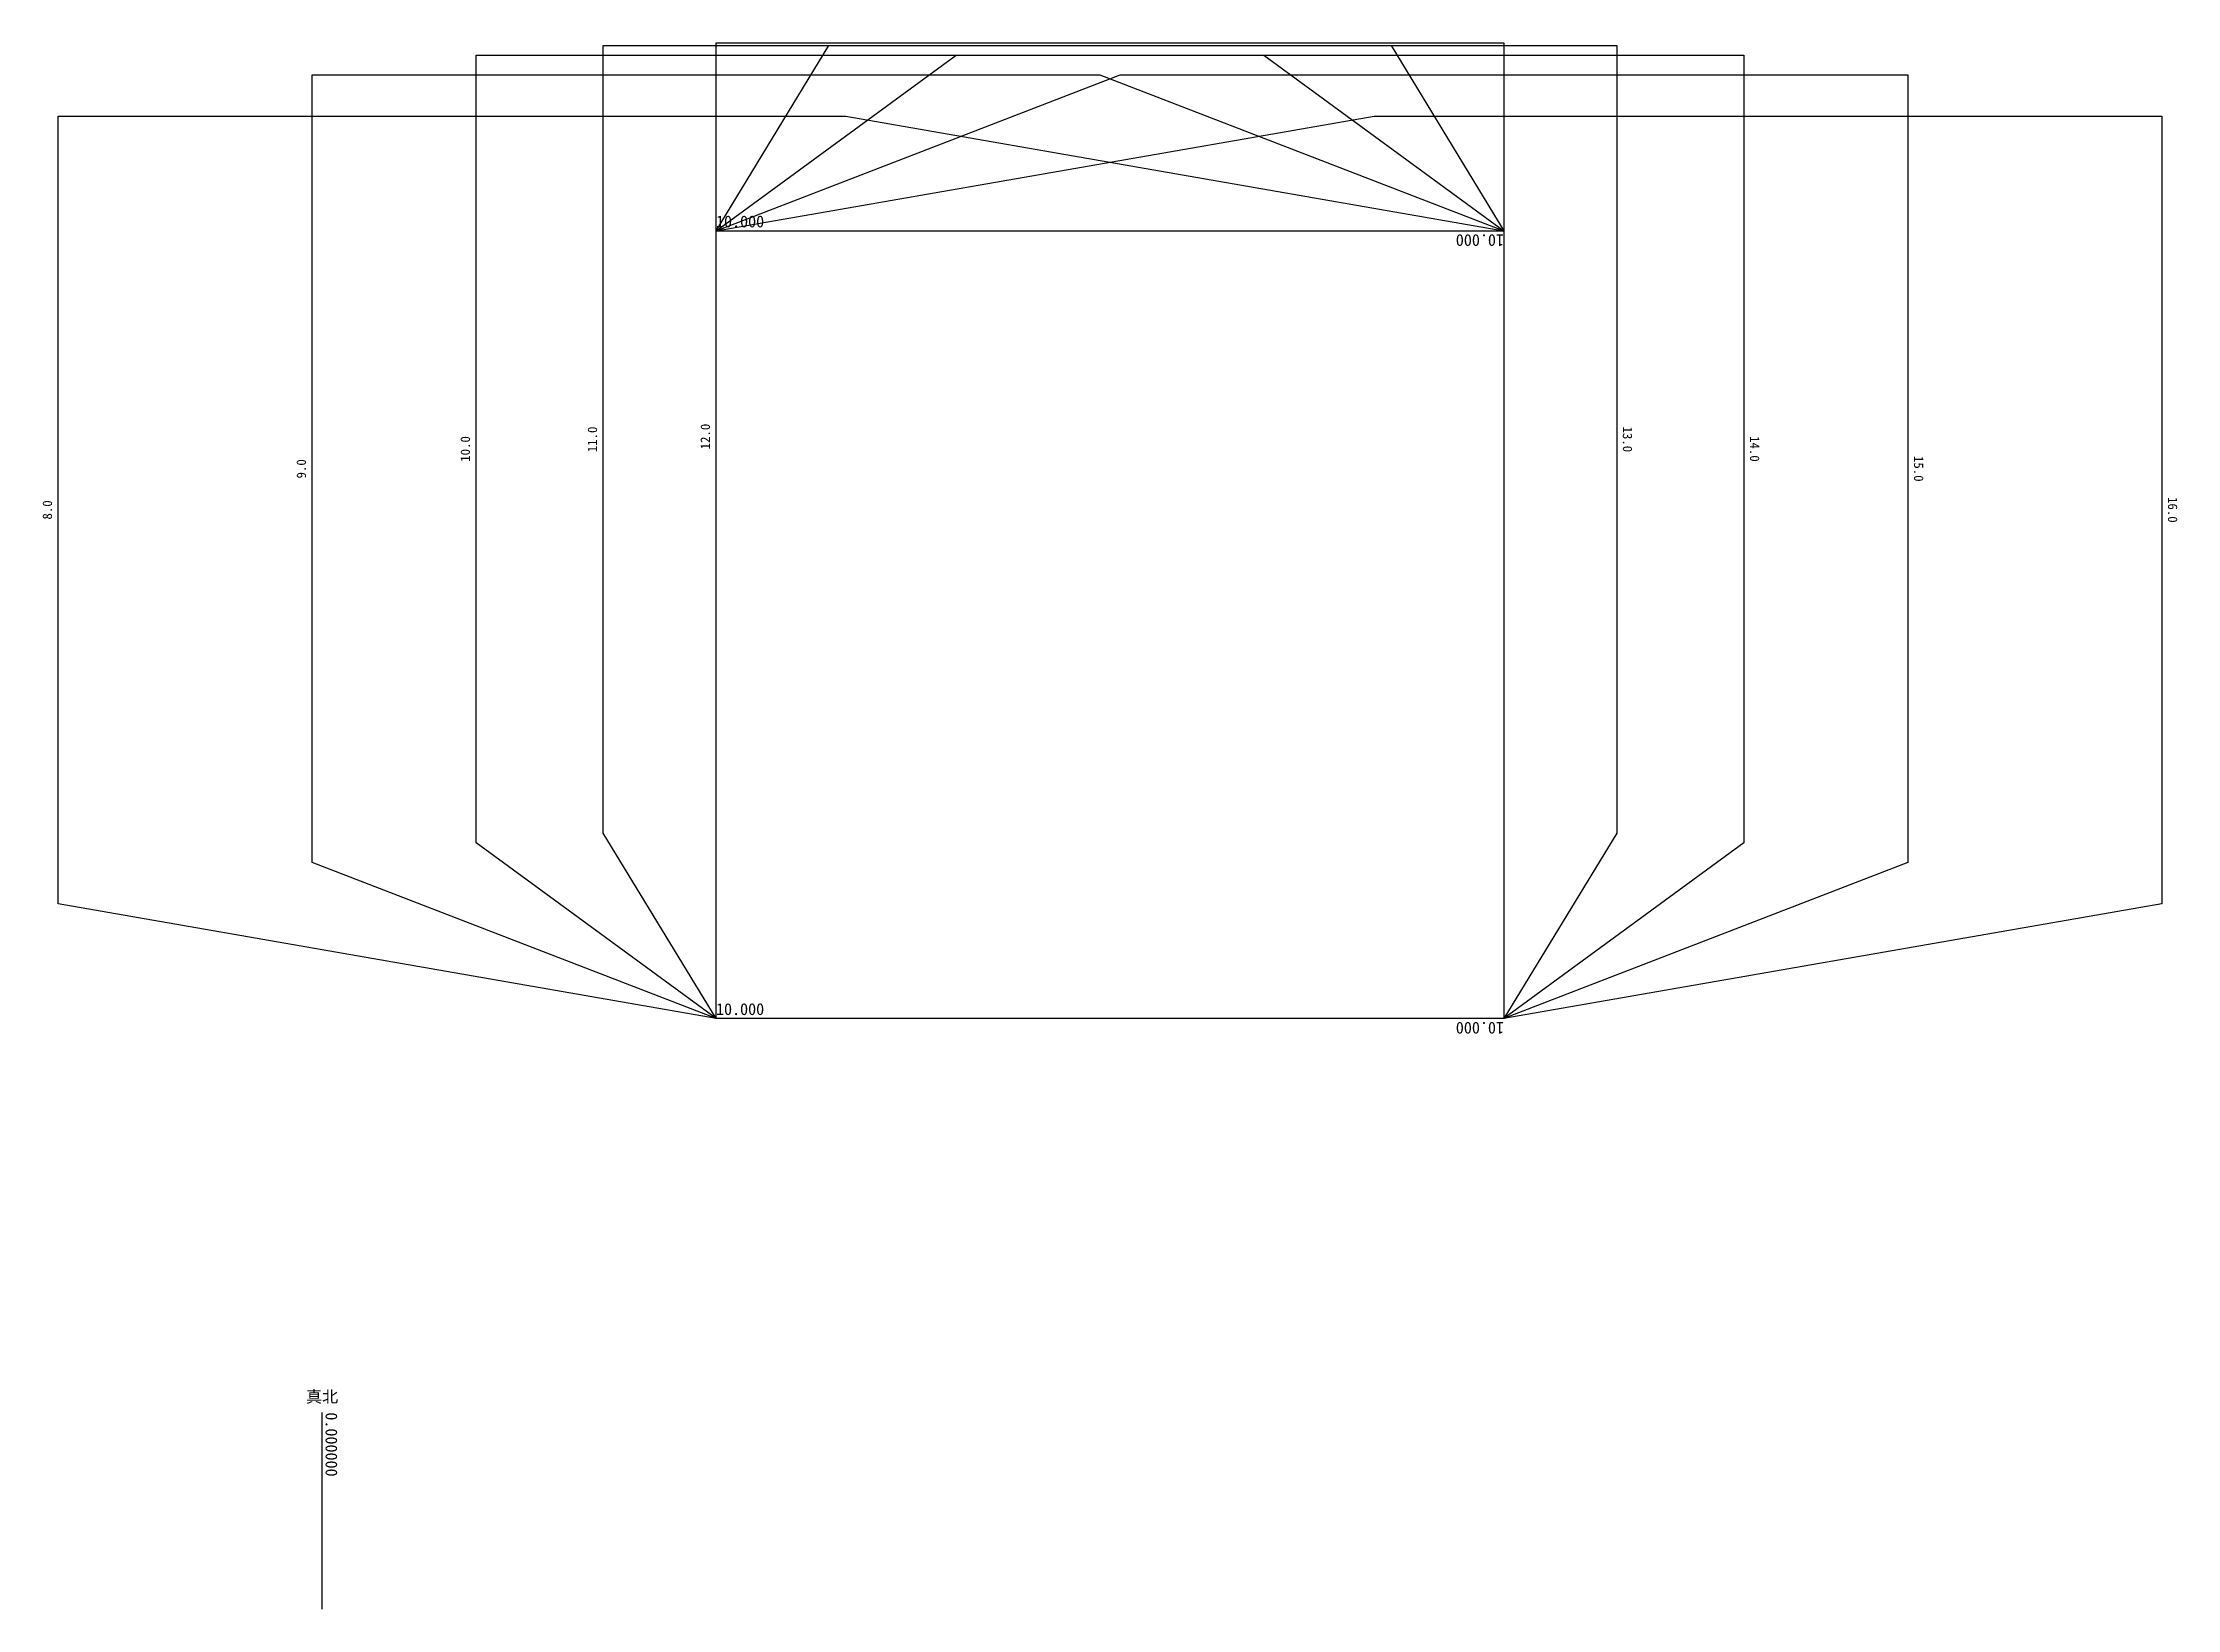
# Model space of a CAD drawing. Units: millimetres at full size, sheet at 1:100. Extents: x -19892 to 13280, y -18796 to 5558.
import ezdxf
from ezdxf.enums import TextEntityAlignment as Align

# ---------------------------------------------------------------- set-up
doc = ezdxf.new("R2010")
doc.units = ezdxf.units.MM
doc.header["$LTSCALE"] = 100
doc.layers.add('0-0', color=7, linetype='Continuous')
doc.styles.add('ＭＳ ゴシック', font='')
doc.styles.get('ＭＳ ゴシック').set_extended_font_data('MS Gothic')

msp = doc.modelspace()

# ---------------------------------------------------------------- linework, layer by layer
at = {"layer": '0-0'}
for p, q in [((4570.2, -6730.7), (2816.3, -9612.2)), ((6546.3, -6879.2), (2816.3, -9612.2)), ((9094.8, -7188.4), (2816.3, -9612.2)), ((13041.7, -7826.9), (2816.3, -9612.2)), ((-15551, -18795.9), (-15551, -15734.7))]:
    msp.add_line(p, q, dxfattribs=at)
for points in [[(-9428.3, -9612.2), (-13158.3, -6879.2), (-13158.3, 5365.4)], [(-13158.3, 5365.4), (-913.7, 5365.4), (2816.3, 2632.4)], [(-9428.3, -9612.2), (-11182.9, -6730.7), (-11182.9, 5513.9)], [(-11182.9, 5513.9), (1062.5, 5513.9), (2816.3, 2632.4)], [(-9428.3, -9612.2), (-9428.3, -6686.1), (-9428.3, 5558.5)], [(-9428.3, 5558.5), (2816.3, 5558.5), (2816.3, -6686.1), (2816.3, -9612.2)], [(-9428.3, 2632.4), (-7673.7, 5513.9), (4570.2, 5513.9), (4570.2, -6730.7)], [(-9428.3, 2632.4), (-5698.3, 5365.4), (6546.3, 5365.4), (6546.3, -6879.2)], [(-9428.3, -9612.2), (-15706.8, -7188.4), (-15706.8, 5056.2)], [(-15706.8, 5056.2), (-3462.1, 5056.2), (2816.3, 2632.4)], [(-9428.3, 2632.4), (-3149.1, 5056.2), (9094.8, 5056.2), (9094.8, -7188.4)], [(-9428.3, -9612.2), (-19653.7, -7826.9), (-19653.7, 4417.8)], [(-19653.7, 4417.8), (-7409.1, 4417.8), (2816.3, 2632.4)], [(-9428.3, 2632.4), (797.1, 4417.8), (13041.7, 4417.8), (13041.7, -7826.9)]]:
    msp.add_lwpolyline(points, dxfattribs=at)
msp.add_lwpolyline([(-9428.6, 2632.7), (2816.3, 2632.7), (2816.3, -9612.2), (-9428.6, -9612.2)], close=True, dxfattribs=at)

# ---------------------------------------------------------------- texts
at = {"layer": '0-0', "color": 2, "style": 'ＭＳ ゴシック'}
for p in [(-9428.6, 2632.7), (-9428.6, -9612.2)]:
    msp.add_text('10.000', height=183.3, dxfattribs=at).set_placement(p, align=Align.BOTTOM_LEFT)
for p in [(2816.3, 2632.7), (2816.3, -9612.2)]:
    msp.add_text('10.000', height=183.3, rotation=180, dxfattribs=at).set_placement(p, align=Align.BOTTOM_LEFT)
at = {"layer": '0-0', "style": 'ＭＳ ゴシック'}
for s, rotation, p in [('10.0', 90, (-13208.3, -956.9)), ('11.0', 90, (-11232.9, -808.4)), ('12.0', 90, (-9478.3, -763.8)), ('13.0', 270, (4620.2, -408.4)), ('14.0', 270, (6596.3, -556.9)), ('9.0', 90, (-15756.8, -1216.1)), ('15.0', 270, (9144.8, -866.1)), ('8.0', 90, (-19703.7, -1854.6)), ('16.0', 270, (13091.7, -1504.6))]:
    msp.add_text(s, height=146.6, rotation=rotation, dxfattribs=at).set_placement(p, align=Align.BOTTOM_LEFT)
at = {"layer": '0-0', "color": 6, "style": 'ＭＳ ゴシック'}
msp.add_text('真北', height=183.3, dxfattribs=at).set_placement((-15801, -15634.7), align=Align.BOTTOM_LEFT)
msp.add_text('0.000000', height=183.3, rotation=270, dxfattribs=at).set_placement((-15551, -15734.7), align=Align.BOTTOM_LEFT)

doc.saveas('drawing.dxf')
